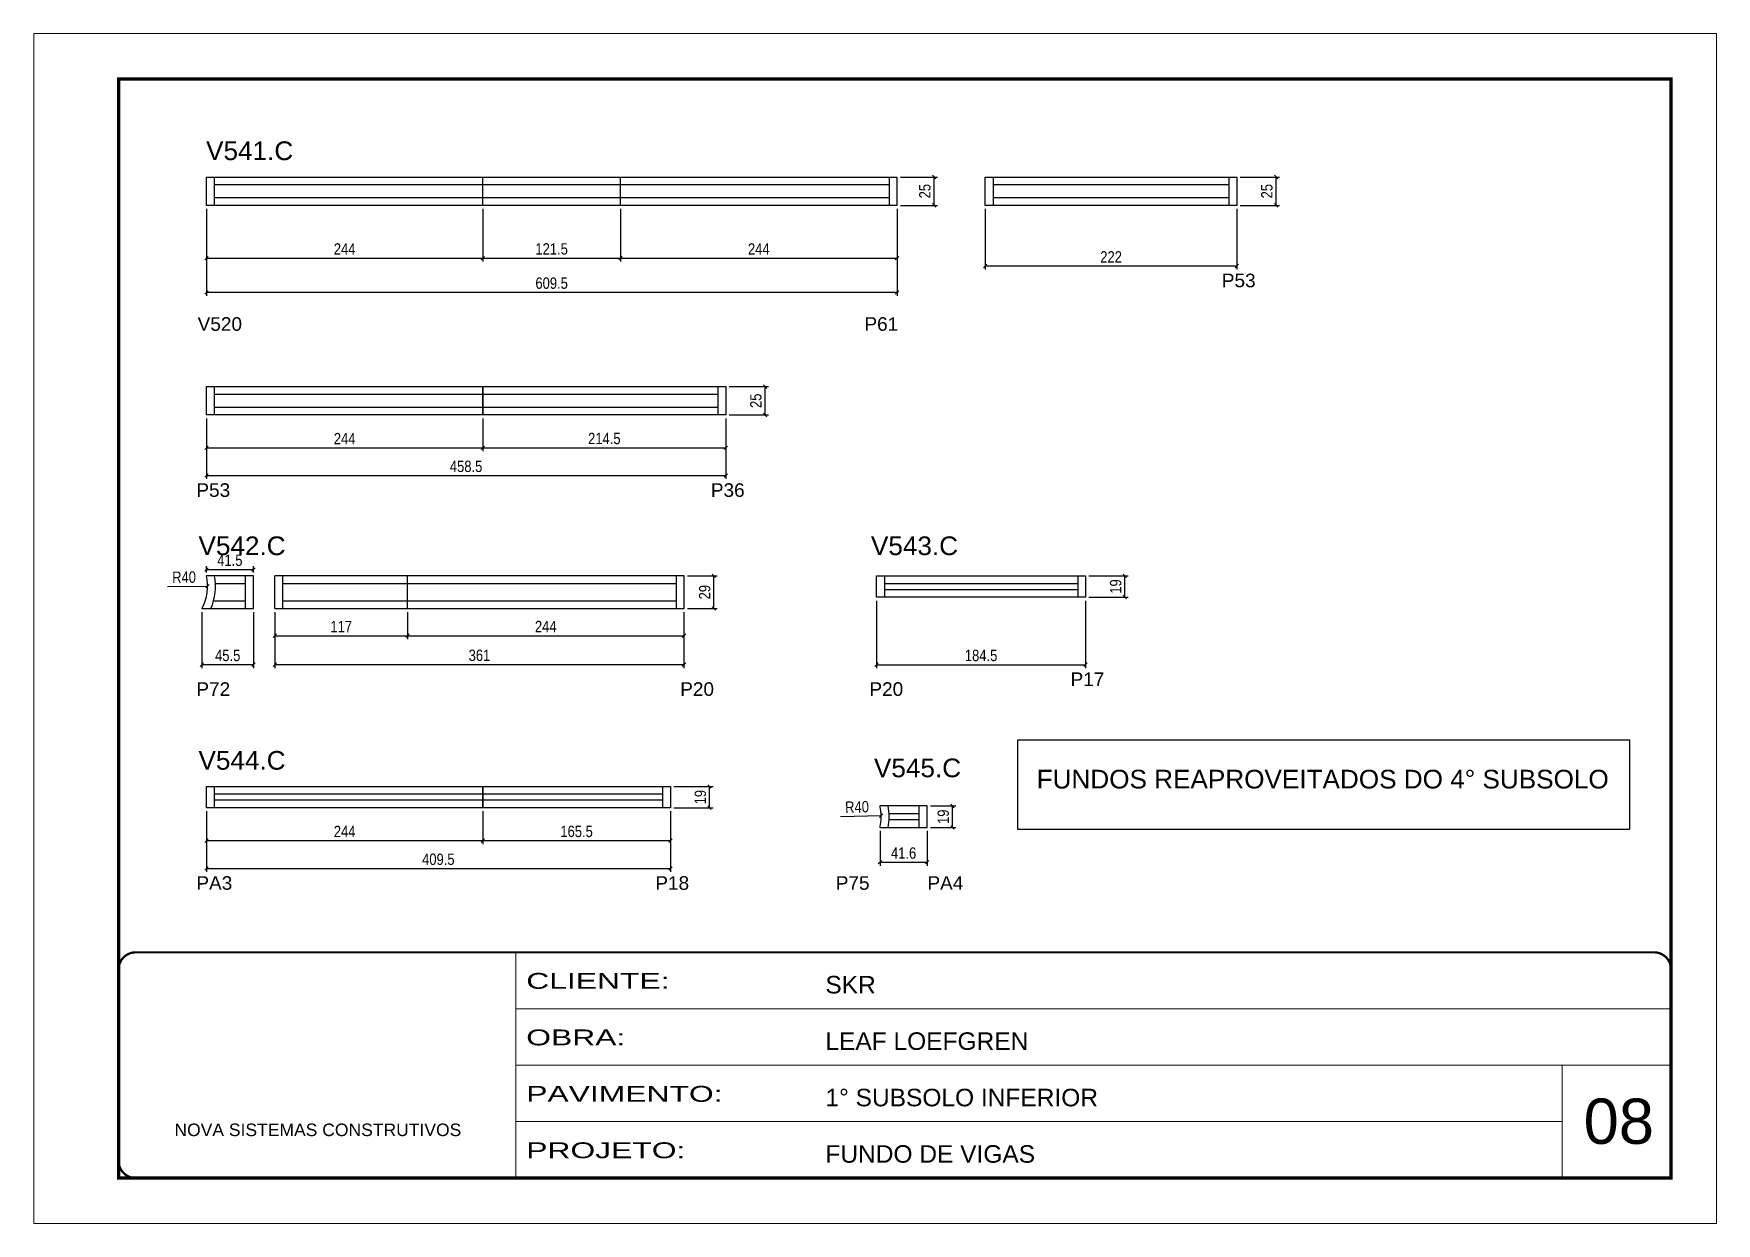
# Model space of a CAD drawing. Extents: x 1959 to 8212, y 2537 to 4735.
# Drawn here: x 6727 to 8212, y 2537 to 3587 of the extents above; entities that cross this region are included whole.
import ezdxf

# ---------------------------------------------------------------- set-up
doc = ezdxf.new("R2010")
doc.units = 0
doc.linetypes.add('CONTINUO', pattern=[0])
doc.linetypes.add('DASHED', pattern=[0.75, 0.5, -0.25])
for name, color, linetype in [('5', 5, 'Continuous'), ('COTA', 241, 'Continuous'), ('NOMENCLATURA', 7, 'Continuous'), ('Painéis', 200, 'Continuous'), ('SARR_2.2x7', 40, 'Continuous')]:
    doc.layers.add(name, color=color, linetype=linetype)
for name, color, linetype, lineweight in [('CARIMBO', 255, 'Continuous', 9), ('Folhas', 255, 'Continuous', 9), ('SARRAFO DE PRESSAO', 251, 'DASHED', 9)]:
    doc.layers.add(name, color=color, linetype=linetype, lineweight=lineweight)
doc.styles.add('ARIAL', font='arial.ttf')
doc.styles.add('COTA TECNICA', font='techl___.ttf', dxfattribs={"height": 10})
doc.styles.add('COTA TECNICA-50', font='techl___.ttf', dxfattribs={"height": 10})
doc.styles.get("Standard").update_dxf_attribs({"font": 'arial.ttf'})
doc.styles.add('Tecnologia', font='')
doc.styles.get('Tecnologia').set_extended_font_data('Forgotten Futurist')
doc.dimstyles.new('COTA PAINEL-50', dxfattribs={"dimtxt": 10, "dimasz": 3, "dimexe": 3, "dimexo": 3, "dimgap": 3, "dimtad": 1, "dimdec": 1, "dimzin": 12, "dimdsep": 46, "dimtxsty": 'COTA TECNICA-50', "dimblk1": 'OBLIQUE', "dimblk2": 'OBLIQUE', "dimsah": 1, "dimcen": 0.9, "dimclrd": 4, "dimclre": 4, "dimclrt": 240, "dimadec": 1, "dimazin": 3, "dimtfac": 1, "dimtdec": 1, "dimtmove": 0, "dimatfit": 3, "dimfxl": 1, "dimtolj": 1, "dimtzin": 12, "dimarcsym": 0})
doc.dimstyles.new('PAINEL', dxfattribs={"dimtxt": 10, "dimasz": 3, "dimexe": 3, "dimexo": 3, "dimgap": 3, "dimtad": 1, "dimdec": 1, "dimzin": 12, "dimdsep": 46, "dimtxsty": 'COTA TECNICA', "dimblk1": 'OBLIQUE', "dimblk2": 'OBLIQUE', "dimsah": 1, "dimcen": 0.9, "dimclrd": 4, "dimclre": 4, "dimclrt": 240, "dimadec": 1, "dimazin": 3, "dimtfac": 1, "dimtdec": 1, "dimtmove": 0, "dimatfit": 3, "dimfxl": 1, "dimtolj": 1, "dimtzin": 12, "dimarcsym": 0})

# ---------------------------------------------------------------- blocks, each defined once
blk = doc.blocks.new('9999999999')
at = {"color": 30, "linetype": 'CONTINUO'}
for p, q in [((98564.6, 34230.2), (98564.6, 34429.4)), ((98564.6, 34379.6), (99584, 34379.6)), ((98564.6, 34329.8), (99488, 34329.8)), ((99584, 34329.8), (99488, 34329.8)), ((99488, 34329.8), (99488, 34230.2)), ((98564.6, 34280), (99488, 34280))]:
    blk.add_line(p, q, dxfattribs=at)
at = {"color": 30, "linetype": 'CONTINUO', "const_width": 2}
blk.add_lwpolyline([(99584, 34230.2), (99584, 34414.4, 0.414214), (99569, 34429.4), (98229, 34429.4, 0.414214), (98214, 34414.4), (98214, 34245.2, 0.414214), (98229, 34230.2), (99584, 34230.2)], format="xyb", dxfattribs=at)
at = {"layer": 'Folhas'}
blk.add_lwpolyline([(98139, 34190.2), (99624, 34190.2), (99624, 35240.2), (98139, 35240.2)], close=True, dxfattribs=at)
at = {"layer": 'Folhas', "color": 30, "const_width": 3}
blk.add_lwpolyline([(98214, 34230.2), (99584, 34230.2), (99584, 35200.2), (98214, 35200.2)], close=True, dxfattribs=at)
at = {"color": 7, "linetype": 'Continuous', "ltscale": 5, "style": 'ARIAL'}
for s, height, p in [('SKR', 15.48, (98837.7, 34393.1)), ('LEAF LOEFGREN', 15.483, (98837.7, 34343.3)), ('1° SUBSOLO INFERIOR', 15.483, (98837.7, 34293.5)), ('NOVA SISTEMAS CONSTRUTIVOS', 11.059, (98263.2, 34267.2)), ('FUNDO DE VIGAS', 15.483, (98837.7, 34243.7))]:
    blk.add_text(s, height=height, dxfattribs=at).set_placement(p)
at = {"layer": 'Folhas', "color": 7, "style": 'Tecnologia', "width": 1.5}
for s, p in [('CLIENTE:', (98573.7, 34397.2)), ('OBRA:', (98573.7, 34347.3)), ('PAVIMENTO:', (98573.7, 34297.5)), ('PROJETO:', (98573.7, 34247.7))]:
    blk.add_text(s, height=14, dxfattribs=at).set_placement(p)
blk = doc.blocks.new('_Oblique')
at = {"color": 0, "linetype": 'ByBlock', "lineweight": -2}
blk.add_line((-0.5, -0.5), (0.5, 0.5), dxfattribs=at)
blk = doc.blocks.new('*D56')
at = {"layer": 'COTA', "color": 4, "linetype": 'ByBlock', "lineweight": -2, "transparency": 16777216}
for p, q in [((7245.2, 3432.1), (7245.2, 3385.5)), ((7489.2, 3432.1), (7489.2, 3385.5)), ((7245.2, 3388.5), (7489.2, 3388.5))]:
    blk.add_line(p, q, dxfattribs=at)
at = {"layer": 'Defpoints', "color": 0, "linetype": 'ByBlock', "transparency": 16777216}
for p in [(7245.2, 3435.1), (7489.2, 3435.1), (7489.2, 3388.5)]:
    blk.add_point(p, dxfattribs=at)
at = {"layer": 'COTA', "color": 4, "linetype": 'ByBlock', "lineweight": -2, "transparency": 16777216, "xscale": 3, "yscale": 3, "zscale": 3, "rotation": 180}
blk.add_blockref('_Oblique', (7245.2, 3388.5), dxfattribs=at)
at = {"layer": 'COTA', "color": 4, "linetype": 'ByBlock', "lineweight": -2, "transparency": 16777216, "xscale": 3, "yscale": 3, "zscale": 3}
blk.add_blockref('_Oblique', (7489.2, 3388.5), dxfattribs=at)
at = {"layer": 'COTA', "color": 240, "linetype": 'ByBlock', "transparency": 16777216, "insert": (7367.2, 3396.6), "char_height": 10, "attachment_point": 5, "style": 'COTA TECNICA-50'}
blk.add_mtext('\\A1;244', dxfattribs=at)
blk = doc.blocks.new('*D57')
at = {"layer": 'COTA', "color": 4, "lineweight": -2, "transparency": 16777216}
for p, q in [((7492.2, 3460.1), (7524.9, 3460.1)), ((7521.9, 3435.1), (7521.9, 3460.1)), ((7492.2, 3435.1), (7524.9, 3435.1))]:
    blk.add_line(p, q, dxfattribs=at)
at = {"layer": 'Defpoints', "color": 0, "transparency": 16777216}
for p in [(7489.2, 3460.1), (7521.9, 3460.1), (7489.2, 3435.1)]:
    blk.add_point(p, dxfattribs=at)
at = {"layer": 'COTA', "color": 4, "lineweight": -2, "transparency": 16777216, "xscale": 3, "yscale": 3, "zscale": 3}
for p, rotation in [((7521.9, 3460.1), 90), ((7521.9, 3435.1), 270)]:
    blk.add_blockref('_Oblique', p, dxfattribs=dict(at, rotation=rotation))
at = {"layer": 'COTA', "color": 240, "transparency": 16777216, "insert": (7513.8, 3447.6), "char_height": 10, "attachment_point": 5, "rotation": 90, "style": 'COTA TECNICA'}
blk.add_mtext('\\A1;25', dxfattribs=at)
blk = doc.blocks.new('*D58')
at = {"layer": 'COTA', "color": 4, "lineweight": -2, "transparency": 16777216}
for p, q in [((6879.7, 3432.1), (6879.7, 3385.5)), ((7123.7, 3432.1), (7123.7, 3385.5)), ((6879.7, 3388.5), (7123.7, 3388.5))]:
    blk.add_line(p, q, dxfattribs=at)
at = {"layer": 'Defpoints', "color": 0, "transparency": 16777216}
for p in [(6879.7, 3435.1), (7123.7, 3435.1), (7123.7, 3388.5)]:
    blk.add_point(p, dxfattribs=at)
at = {"layer": 'COTA', "color": 4, "lineweight": -2, "transparency": 16777216, "xscale": 3, "yscale": 3, "zscale": 3, "rotation": 180}
blk.add_blockref('_Oblique', (6879.7, 3388.5), dxfattribs=at)
at = {"layer": 'COTA', "color": 4, "lineweight": -2, "transparency": 16777216, "xscale": 3, "yscale": 3, "zscale": 3}
blk.add_blockref('_Oblique', (7123.7, 3388.5), dxfattribs=at)
at = {"layer": 'COTA', "color": 240, "transparency": 16777216, "insert": (7001.7, 3396.6), "char_height": 10, "attachment_point": 5, "style": 'COTA TECNICA'}
blk.add_mtext('\\A1;244', dxfattribs=at)
blk = doc.blocks.new('*D59')
at = {"layer": 'COTA', "color": 4, "lineweight": -2, "transparency": 16777216}
for p, q in [((7123.7, 3432.1), (7123.7, 3385.5)), ((7245.2, 3432.1), (7245.2, 3385.5)), ((7123.7, 3388.5), (7245.2, 3388.5))]:
    blk.add_line(p, q, dxfattribs=at)
at = {"layer": 'Defpoints', "color": 0, "transparency": 16777216}
for p in [(7123.7, 3435.1), (7245.2, 3435.1), (7245.2, 3388.5)]:
    blk.add_point(p, dxfattribs=at)
at = {"layer": 'COTA', "color": 4, "lineweight": -2, "transparency": 16777216, "xscale": 3, "yscale": 3, "zscale": 3, "rotation": 180}
blk.add_blockref('_Oblique', (7123.7, 3388.5), dxfattribs=at)
at = {"layer": 'COTA', "color": 4, "lineweight": -2, "transparency": 16777216, "xscale": 3, "yscale": 3, "zscale": 3}
blk.add_blockref('_Oblique', (7245.2, 3388.5), dxfattribs=at)
at = {"layer": 'COTA', "color": 240, "transparency": 16777216, "insert": (7184.4, 3396.6), "char_height": 10, "attachment_point": 5, "style": 'COTA TECNICA'}
blk.add_mtext('\\A1;121.5', dxfattribs=at)
blk = doc.blocks.new('*D60')
at = {"layer": 'COTA', "color": 4, "lineweight": -2, "transparency": 16777216}
for p, q in [((6879.7, 3432.1), (6879.7, 3355.3)), ((7489.2, 3432.1), (7489.2, 3355.3)), ((7489.2, 3358.3), (6879.7, 3358.3))]:
    blk.add_line(p, q, dxfattribs=at)
at = {"layer": 'Defpoints', "color": 0, "transparency": 16777216}
for p in [(6879.7, 3435.1), (7489.2, 3435.1), (6879.7, 3358.3)]:
    blk.add_point(p, dxfattribs=at)
at = {"layer": 'COTA', "color": 4, "lineweight": -2, "transparency": 16777216, "xscale": 3, "yscale": 3, "zscale": 3, "rotation": 180}
blk.add_blockref('_Oblique', (6879.7, 3358.3), dxfattribs=at)
at = {"layer": 'COTA', "color": 4, "lineweight": -2, "transparency": 16777216, "xscale": 3, "yscale": 3, "zscale": 3}
blk.add_blockref('_Oblique', (7489.2, 3358.3), dxfattribs=at)
at = {"layer": 'COTA', "color": 240, "transparency": 16777216, "insert": (7184.4, 3366.4), "char_height": 10, "attachment_point": 5, "style": 'COTA TECNICA'}
blk.add_mtext('\\A1;609.5', dxfattribs=at)
blk = doc.blocks.new('*D61')
at = {"layer": 'COTA', "color": 4, "lineweight": -2, "transparency": 16777216}
for p, q in [((7567.1, 3432.1), (7567.1, 3378.6)), ((7789.1, 3432.1), (7789.1, 3378.6)), ((7567.1, 3381.6), (7789.1, 3381.6))]:
    blk.add_line(p, q, dxfattribs=at)
at = {"layer": 'Defpoints', "color": 0, "transparency": 16777216}
for p in [(7567.1, 3435.1), (7789.1, 3435.1), (7789.1, 3381.6)]:
    blk.add_point(p, dxfattribs=at)
at = {"layer": 'COTA', "color": 4, "lineweight": -2, "transparency": 16777216, "xscale": 3, "yscale": 3, "zscale": 3, "rotation": 180}
blk.add_blockref('_Oblique', (7567.1, 3381.6), dxfattribs=at)
at = {"layer": 'COTA', "color": 4, "lineweight": -2, "transparency": 16777216, "xscale": 3, "yscale": 3, "zscale": 3}
blk.add_blockref('_Oblique', (7789.1, 3381.6), dxfattribs=at)
at = {"layer": 'COTA', "color": 240, "transparency": 16777216, "insert": (7678.1, 3389.6), "char_height": 10, "attachment_point": 5, "style": 'COTA TECNICA'}
blk.add_mtext('\\A1;222', dxfattribs=at)
blk = doc.blocks.new('*D62')
at = {"layer": 'COTA', "color": 4, "lineweight": -2, "transparency": 16777216}
for p, q in [((7792.1, 3460.1), (7826.7, 3460.1)), ((7823.7, 3435.1), (7823.7, 3460.1)), ((7792.1, 3435.1), (7826.7, 3435.1))]:
    blk.add_line(p, q, dxfattribs=at)
at = {"layer": 'Defpoints', "color": 0, "transparency": 16777216}
for p in [(7789.1, 3460.1), (7823.7, 3460.1), (7789.1, 3435.1)]:
    blk.add_point(p, dxfattribs=at)
at = {"layer": 'COTA', "color": 4, "lineweight": -2, "transparency": 16777216, "xscale": 3, "yscale": 3, "zscale": 3}
for p, rotation in [((7823.7, 3460.1), 90), ((7823.7, 3435.1), 270)]:
    blk.add_blockref('_Oblique', p, dxfattribs=dict(at, rotation=rotation))
at = {"layer": 'COTA', "color": 240, "transparency": 16777216, "insert": (7815.6, 3447.6), "char_height": 10, "attachment_point": 5, "rotation": 90, "style": 'COTA TECNICA'}
blk.add_mtext('\\A1;25', dxfattribs=at)
blk = doc.blocks.new('*D63')
at = {"layer": 'COTA', "color": 4, "linetype": 'ByBlock', "lineweight": -2, "transparency": 16777216}
for p, q in [((6879.7, 3247.1), (6879.7, 3218.2)), ((7123.7, 3247.1), (7123.7, 3218.2)), ((6879.7, 3221.2), (7123.7, 3221.2))]:
    blk.add_line(p, q, dxfattribs=at)
at = {"layer": 'Defpoints', "color": 0, "linetype": 'ByBlock', "transparency": 16777216}
for p in [(6879.7, 3250.1), (7123.7, 3250.1), (7123.7, 3221.2)]:
    blk.add_point(p, dxfattribs=at)
at = {"layer": 'COTA', "color": 4, "linetype": 'ByBlock', "lineweight": -2, "transparency": 16777216, "xscale": 3, "yscale": 3, "zscale": 3, "rotation": 180}
blk.add_blockref('_Oblique', (6879.7, 3221.2), dxfattribs=at)
at = {"layer": 'COTA', "color": 4, "linetype": 'ByBlock', "lineweight": -2, "transparency": 16777216, "xscale": 3, "yscale": 3, "zscale": 3}
blk.add_blockref('_Oblique', (7123.7, 3221.2), dxfattribs=at)
at = {"layer": 'COTA', "color": 240, "linetype": 'ByBlock', "transparency": 16777216, "insert": (7001.7, 3229.2), "char_height": 10, "attachment_point": 5, "style": 'COTA TECNICA-50'}
blk.add_mtext('\\A1;244', dxfattribs=at)
blk = doc.blocks.new('*D64')
at = {"layer": 'COTA', "color": 4, "linetype": 'ByBlock', "lineweight": -2, "transparency": 16777216}
for p, q in [((7123.7, 3247.1), (7123.7, 3218.2)), ((7338.2, 3247.1), (7338.2, 3218.2)), ((7123.7, 3221.2), (7338.2, 3221.2))]:
    blk.add_line(p, q, dxfattribs=at)
at = {"layer": 'Defpoints', "color": 0, "linetype": 'ByBlock', "transparency": 16777216}
for p in [(7123.7, 3250.1), (7338.2, 3250.1), (7338.2, 3221.2)]:
    blk.add_point(p, dxfattribs=at)
at = {"layer": 'COTA', "color": 4, "linetype": 'ByBlock', "lineweight": -2, "transparency": 16777216, "xscale": 3, "yscale": 3, "zscale": 3, "rotation": 180}
blk.add_blockref('_Oblique', (7123.7, 3221.2), dxfattribs=at)
at = {"layer": 'COTA', "color": 4, "linetype": 'ByBlock', "lineweight": -2, "transparency": 16777216, "xscale": 3, "yscale": 3, "zscale": 3}
blk.add_blockref('_Oblique', (7338.2, 3221.2), dxfattribs=at)
at = {"layer": 'COTA', "color": 240, "linetype": 'ByBlock', "transparency": 16777216, "insert": (7230.9, 3229.3), "char_height": 10, "attachment_point": 5, "style": 'COTA TECNICA-50'}
blk.add_mtext('\\A1;214.5', dxfattribs=at)
blk = doc.blocks.new('*D65')
at = {"layer": 'COTA', "color": 4, "lineweight": -2, "transparency": 16777216}
for p, q in [((6879.7, 3247.1), (6879.7, 3193.6)), ((7338.2, 3247.1), (7338.2, 3193.6)), ((6879.7, 3196.6), (7338.2, 3196.6))]:
    blk.add_line(p, q, dxfattribs=at)
at = {"layer": 'Defpoints', "color": 0, "transparency": 16777216}
for p in [(6879.7, 3250.1), (7338.2, 3250.1), (7338.2, 3196.6)]:
    blk.add_point(p, dxfattribs=at)
at = {"layer": 'COTA', "color": 4, "lineweight": -2, "transparency": 16777216, "xscale": 3, "yscale": 3, "zscale": 3, "rotation": 180}
blk.add_blockref('_Oblique', (6879.7, 3196.6), dxfattribs=at)
at = {"layer": 'COTA', "color": 4, "lineweight": -2, "transparency": 16777216, "xscale": 3, "yscale": 3, "zscale": 3}
blk.add_blockref('_Oblique', (7338.2, 3196.6), dxfattribs=at)
at = {"layer": 'COTA', "color": 240, "transparency": 16777216, "insert": (7108.9, 3204.7), "char_height": 10, "attachment_point": 5, "style": 'COTA TECNICA'}
blk.add_mtext('\\A1;458.5', dxfattribs=at)
blk = doc.blocks.new('*D66')
at = {"layer": 'COTA', "color": 4, "lineweight": -2, "transparency": 16777216}
for p, q in [((7341.2, 3275.1), (7375.8, 3275.1)), ((7372.8, 3250.1), (7372.8, 3275.1)), ((7341.2, 3250.1), (7375.8, 3250.1))]:
    blk.add_line(p, q, dxfattribs=at)
at = {"layer": 'Defpoints', "color": 0, "transparency": 16777216}
for p in [(7338.2, 3275.1), (7372.8, 3275.1), (7338.2, 3250.1)]:
    blk.add_point(p, dxfattribs=at)
at = {"layer": 'COTA', "color": 4, "lineweight": -2, "transparency": 16777216, "xscale": 3, "yscale": 3, "zscale": 3}
for p, rotation in [((7372.8, 3275.1), 90), ((7372.8, 3250.1), 270)]:
    blk.add_blockref('_Oblique', p, dxfattribs=dict(at, rotation=rotation))
at = {"layer": 'COTA', "color": 240, "transparency": 16777216, "insert": (7364.7, 3262.6), "char_height": 10, "attachment_point": 5, "rotation": 90, "style": 'COTA TECNICA'}
blk.add_mtext('\\A1;25', dxfattribs=at)
blk = doc.blocks.new('*D67')
at = {"layer": 'COTA', "color": 4, "lineweight": -2, "transparency": 16777216}
blk.add_line((6845.3, 3098.7), (6880.8, 3099), dxfattribs=at)
at = {"layer": 'Defpoints', "color": 0, "transparency": 16777216}
for p in [(6840.8, 3098.7), (6880.8, 3099)]:
    blk.add_point(p, dxfattribs=at)
at = {"layer": 'COTA', "color": 4, "lineweight": -2, "transparency": 16777216, "xscale": 3, "yscale": 3, "zscale": 3, "rotation": 0.4955947889415783}
blk.add_blockref('_Oblique', (6880.8, 3099), dxfattribs=at)
at = {"layer": 'COTA', "color": 240, "transparency": 16777216, "insert": (6860, 3106.9), "char_height": 10, "attachment_point": 5, "rotation": 0.4956, "style": 'COTA TECNICA'}
blk.add_mtext('\\A1;R40', dxfattribs=at)
blk = doc.blocks.new('*D69')
at = {"layer": 'COTA', "color": 4, "lineweight": -2, "transparency": 16777216}
for p, q in [((7471.1, 3086.2), (7471.1, 3026.7)), ((7655.6, 3086.2), (7655.6, 3026.7)), ((7471.1, 3029.7), (7655.6, 3029.7))]:
    blk.add_line(p, q, dxfattribs=at)
at = {"layer": 'Defpoints', "color": 0, "transparency": 16777216}
for p in [(7471.1, 3089.2), (7655.6, 3089.2), (7655.6, 3029.7)]:
    blk.add_point(p, dxfattribs=at)
at = {"layer": 'COTA', "color": 4, "lineweight": -2, "transparency": 16777216, "xscale": 3, "yscale": 3, "zscale": 3, "rotation": 180}
blk.add_blockref('_Oblique', (7471.1, 3029.7), dxfattribs=at)
at = {"layer": 'COTA', "color": 4, "lineweight": -2, "transparency": 16777216, "xscale": 3, "yscale": 3, "zscale": 3}
blk.add_blockref('_Oblique', (7655.6, 3029.7), dxfattribs=at)
at = {"layer": 'COTA', "color": 240, "transparency": 16777216, "insert": (7563.4, 3037.8), "char_height": 10, "attachment_point": 5, "style": 'COTA TECNICA'}
blk.add_mtext('\\A1;184.5', dxfattribs=at)
blk = doc.blocks.new('*D70')
at = {"layer": 'COTA', "color": 4, "lineweight": -2, "transparency": 16777216}
for p, q in [((7658.6, 3108.2), (7693.3, 3108.2)), ((7690.3, 3089.2), (7690.3, 3108.2)), ((7658.6, 3089.2), (7693.3, 3089.2))]:
    blk.add_line(p, q, dxfattribs=at)
at = {"layer": 'Defpoints', "color": 0, "transparency": 16777216}
for p in [(7655.6, 3108.2), (7690.3, 3108.2), (7655.6, 3089.2)]:
    blk.add_point(p, dxfattribs=at)
at = {"layer": 'COTA', "color": 4, "lineweight": -2, "transparency": 16777216, "xscale": 3, "yscale": 3, "zscale": 3}
for p, rotation in [((7690.3, 3108.2), 90), ((7690.3, 3089.2), 270)]:
    blk.add_blockref('_Oblique', p, dxfattribs=dict(at, rotation=rotation))
at = {"layer": 'COTA', "color": 240, "transparency": 16777216, "insert": (7682.2, 3098.7), "char_height": 10, "attachment_point": 5, "rotation": 90, "style": 'COTA TECNICA'}
blk.add_mtext('\\A1;19', dxfattribs=at)
blk = doc.blocks.new('*D71')
at = {"layer": 'COTA', "color": 4, "linetype": 'ByBlock', "lineweight": -2, "transparency": 16777216}
for p, q in [((6879.7, 2900.3), (6879.7, 2871.4)), ((7123.7, 2900.3), (7123.7, 2871.4)), ((6879.7, 2874.4), (7123.7, 2874.4))]:
    blk.add_line(p, q, dxfattribs=at)
at = {"layer": 'Defpoints', "color": 0, "linetype": 'ByBlock', "transparency": 16777216}
for p in [(6879.7, 2903.3), (7123.7, 2903.3), (7123.7, 2874.4)]:
    blk.add_point(p, dxfattribs=at)
at = {"layer": 'COTA', "color": 4, "linetype": 'ByBlock', "lineweight": -2, "transparency": 16777216, "xscale": 3, "yscale": 3, "zscale": 3, "rotation": 180}
blk.add_blockref('_Oblique', (6879.7, 2874.4), dxfattribs=at)
at = {"layer": 'COTA', "color": 4, "linetype": 'ByBlock', "lineweight": -2, "transparency": 16777216, "xscale": 3, "yscale": 3, "zscale": 3}
blk.add_blockref('_Oblique', (7123.7, 2874.4), dxfattribs=at)
at = {"layer": 'COTA', "color": 240, "linetype": 'ByBlock', "transparency": 16777216, "insert": (7001.7, 2882.5), "char_height": 10, "attachment_point": 5, "style": 'COTA TECNICA-50'}
blk.add_mtext('\\A1;244', dxfattribs=at)
blk = doc.blocks.new('*D72')
at = {"layer": 'COTA', "color": 4, "linetype": 'ByBlock', "lineweight": -2, "transparency": 16777216}
for p, q in [((7123.7, 2900.3), (7123.7, 2871.4)), ((7289.2, 2900.3), (7289.2, 2871.4)), ((7123.7, 2874.4), (7289.2, 2874.4))]:
    blk.add_line(p, q, dxfattribs=at)
at = {"layer": 'Defpoints', "color": 0, "linetype": 'ByBlock', "transparency": 16777216}
for p in [(7123.7, 2903.3), (7289.2, 2903.3), (7289.2, 2874.4)]:
    blk.add_point(p, dxfattribs=at)
at = {"layer": 'COTA', "color": 4, "linetype": 'ByBlock', "lineweight": -2, "transparency": 16777216, "xscale": 3, "yscale": 3, "zscale": 3, "rotation": 180}
blk.add_blockref('_Oblique', (7123.7, 2874.4), dxfattribs=at)
at = {"layer": 'COTA', "color": 4, "linetype": 'ByBlock', "lineweight": -2, "transparency": 16777216, "xscale": 3, "yscale": 3, "zscale": 3}
blk.add_blockref('_Oblique', (7289.2, 2874.4), dxfattribs=at)
at = {"layer": 'COTA', "color": 240, "linetype": 'ByBlock', "transparency": 16777216, "insert": (7206.4, 2882.5), "char_height": 10, "attachment_point": 5, "style": 'COTA TECNICA-50'}
blk.add_mtext('\\A1;165.5', dxfattribs=at)
blk = doc.blocks.new('*D73')
at = {"layer": 'COTA', "color": 4, "lineweight": -2, "transparency": 16777216}
for p, q in [((6879.7, 2900.3), (6879.7, 2846.8)), ((7289.2, 2900.3), (7289.2, 2846.8)), ((6879.7, 2849.8), (7289.2, 2849.8))]:
    blk.add_line(p, q, dxfattribs=at)
at = {"layer": 'Defpoints', "color": 0, "transparency": 16777216}
for p in [(6879.7, 2903.3), (7289.2, 2903.3), (7289.2, 2849.8)]:
    blk.add_point(p, dxfattribs=at)
at = {"layer": 'COTA', "color": 4, "lineweight": -2, "transparency": 16777216, "xscale": 3, "yscale": 3, "zscale": 3, "rotation": 180}
blk.add_blockref('_Oblique', (6879.7, 2849.8), dxfattribs=at)
at = {"layer": 'COTA', "color": 4, "lineweight": -2, "transparency": 16777216, "xscale": 3, "yscale": 3, "zscale": 3}
blk.add_blockref('_Oblique', (7289.2, 2849.8), dxfattribs=at)
at = {"layer": 'COTA', "color": 240, "transparency": 16777216, "insert": (7084.4, 2857.9), "char_height": 10, "attachment_point": 5, "style": 'COTA TECNICA'}
blk.add_mtext('\\A1;409.5', dxfattribs=at)
blk = doc.blocks.new('*D74')
at = {"layer": 'COTA', "color": 4, "lineweight": -2, "transparency": 16777216}
for p, q in [((7292.2, 2922.3), (7326.8, 2922.3)), ((7323.8, 2903.3), (7323.8, 2922.3)), ((7292.2, 2903.3), (7326.8, 2903.3))]:
    blk.add_line(p, q, dxfattribs=at)
at = {"layer": 'Defpoints', "color": 0, "transparency": 16777216}
for p in [(7289.2, 2922.3), (7323.8, 2922.3), (7289.2, 2903.3)]:
    blk.add_point(p, dxfattribs=at)
at = {"layer": 'COTA', "color": 4, "lineweight": -2, "transparency": 16777216, "xscale": 3, "yscale": 3, "zscale": 3}
for p, rotation in [((7323.8, 2922.3), 90), ((7323.8, 2903.3), 270)]:
    blk.add_blockref('_Oblique', p, dxfattribs=dict(at, rotation=rotation))
at = {"layer": 'COTA', "color": 240, "transparency": 16777216, "insert": (7315.7, 2912.8), "char_height": 10, "attachment_point": 5, "rotation": 90, "style": 'COTA TECNICA'}
blk.add_mtext('\\A1;19', dxfattribs=at)
blk = doc.blocks.new('*D75')
at = {"layer": 'COTA', "color": 4, "lineweight": -2, "transparency": 16777216}
for p, q in [((7474.2, 2883), (7474.2, 2852.3)), ((7515.8, 2883), (7515.8, 2852.3)), ((7474.2, 2855.3), (7515.8, 2855.3))]:
    blk.add_line(p, q, dxfattribs=at)
at = {"layer": 'Defpoints', "color": 0, "transparency": 16777216}
for p in [(7474.2, 2886), (7515.8, 2886), (7515.8, 2855.3)]:
    blk.add_point(p, dxfattribs=at)
at = {"layer": 'COTA', "color": 4, "lineweight": -2, "transparency": 16777216, "xscale": 3, "yscale": 3, "zscale": 3, "rotation": 180}
blk.add_blockref('_Oblique', (7474.2, 2855.3), dxfattribs=at)
at = {"layer": 'COTA', "color": 4, "lineweight": -2, "transparency": 16777216, "xscale": 3, "yscale": 3, "zscale": 3}
blk.add_blockref('_Oblique', (7515.8, 2855.3), dxfattribs=at)
at = {"layer": 'COTA', "color": 240, "transparency": 16777216, "insert": (7495, 2863.4), "char_height": 10, "attachment_point": 5, "style": 'COTA TECNICA'}
blk.add_mtext('\\A1;41.6', dxfattribs=at)
blk = doc.blocks.new('*D76')
at = {"layer": 'COTA', "color": 4, "lineweight": -2, "transparency": 16777216}
for p, q in [((7518.8, 2905), (7541.1, 2905)), ((7538.1, 2886), (7538.1, 2905)), ((7518.8, 2886), (7541.1, 2886))]:
    blk.add_line(p, q, dxfattribs=at)
at = {"layer": 'Defpoints', "color": 0, "transparency": 16777216}
for p in [(7515.8, 2905), (7538.1, 2905), (7515.8, 2886)]:
    blk.add_point(p, dxfattribs=at)
at = {"layer": 'COTA', "color": 4, "lineweight": -2, "transparency": 16777216, "xscale": 3, "yscale": 3, "zscale": 3}
for p, rotation in [((7538.1, 2905), 90), ((7538.1, 2886), 270)]:
    blk.add_blockref('_Oblique', p, dxfattribs=dict(at, rotation=rotation))
at = {"layer": 'COTA', "color": 240, "transparency": 16777216, "insert": (7530, 2895.5), "char_height": 10, "attachment_point": 5, "rotation": 90, "style": 'COTA TECNICA'}
blk.add_mtext('\\A1;19', dxfattribs=at)
blk = doc.blocks.new('*D77')
at = {"layer": 'COTA', "color": 4, "lineweight": -2, "transparency": 16777216}
blk.add_line((7439.4, 2895.6), (7475.3, 2896.5), dxfattribs=at)
blk.add_arc((7435.3, 2895.5), 40, 4.2972, 5.7637, dxfattribs=at)
at = {"layer": 'Defpoints', "color": 0, "transparency": 16777216}
for p in [(7475.3, 2896.5), (7435.3, 2895.5)]:
    blk.add_point(p, dxfattribs=at)
at = {"layer": 'COTA', "color": 4, "lineweight": -2, "transparency": 16777216, "xscale": 3, "yscale": 3, "zscale": 3, "rotation": 1.466564714288372}
blk.add_blockref('_Oblique', (7475.3, 2896.5), dxfattribs=at)
at = {"layer": 'COTA', "color": 240, "transparency": 16777216, "insert": (7453.9, 2904.1), "char_height": 10, "attachment_point": 5, "rotation": 1.4666, "style": 'COTA TECNICA'}
blk.add_mtext('\\A1;R40', dxfattribs=at)
blk = doc.blocks.new('*D83')
at = {"layer": 'COTA', "color": 4, "lineweight": -2, "transparency": 16777216}
for p, q in [((6940.2, 3076.2), (6940.2, 3026.7)), ((7301.2, 3076.2), (7301.2, 3026.7)), ((7301.2, 3029.7), (6940.2, 3029.7))]:
    blk.add_line(p, q, dxfattribs=at)
at = {"layer": 'Defpoints', "color": 0, "transparency": 16777216}
for p in [(6940.2, 3079.2), (7301.2, 3079.2), (6940.2, 3029.7)]:
    blk.add_point(p, dxfattribs=at)
at = {"layer": 'COTA', "color": 4, "lineweight": -2, "transparency": 16777216, "xscale": 3, "yscale": 3, "zscale": 3, "rotation": 180}
blk.add_blockref('_Oblique', (6940.2, 3029.7), dxfattribs=at)
at = {"layer": 'COTA', "color": 4, "lineweight": -2, "transparency": 16777216, "xscale": 3, "yscale": 3, "zscale": 3}
blk.add_blockref('_Oblique', (7301.2, 3029.7), dxfattribs=at)
at = {"layer": 'COTA', "color": 240, "transparency": 16777216, "insert": (7120.7, 3037.9), "char_height": 10, "attachment_point": 5, "style": 'COTA TECNICA'}
blk.add_mtext('\\A1;361', dxfattribs=at)
blk = doc.blocks.new('*D84')
at = {"layer": 'COTA', "color": 4, "lineweight": -2, "transparency": 16777216}
for p, q in [((6875.7, 3076.2), (6875.7, 3026.7)), ((6921.2, 3076.2), (6921.2, 3026.7)), ((6921.2, 3029.7), (6875.7, 3029.7))]:
    blk.add_line(p, q, dxfattribs=at)
at = {"layer": 'Defpoints', "color": 0, "transparency": 16777216}
for p in [(6875.7, 3079.2), (6921.2, 3079.2), (6875.7, 3029.7)]:
    blk.add_point(p, dxfattribs=at)
at = {"layer": 'COTA', "color": 4, "lineweight": -2, "transparency": 16777216, "xscale": 3, "yscale": 3, "zscale": 3, "rotation": 180}
blk.add_blockref('_Oblique', (6875.7, 3029.7), dxfattribs=at)
at = {"layer": 'COTA', "color": 4, "lineweight": -2, "transparency": 16777216, "xscale": 3, "yscale": 3, "zscale": 3}
blk.add_blockref('_Oblique', (6921.2, 3029.7), dxfattribs=at)
at = {"layer": 'COTA', "color": 240, "transparency": 16777216, "insert": (6898.5, 3037.8), "char_height": 10, "attachment_point": 5, "style": 'COTA TECNICA'}
blk.add_mtext('\\A1;45.5', dxfattribs=at)
blk = doc.blocks.new('*D85')
at = {"layer": 'COTA', "color": 4, "lineweight": -2, "transparency": 16777216}
for p, q in [((6879.7, 3111.2), (6879.7, 3116.7)), ((6879.7, 3113.7), (6921.2, 3113.7)), ((6921.2, 3111.2), (6921.2, 3116.7))]:
    blk.add_line(p, q, dxfattribs=at)
at = {"layer": 'Defpoints', "color": 0, "transparency": 16777216}
for p in [(6879.7, 3108.2), (6921.2, 3113.7), (6921.2, 3108.2)]:
    blk.add_point(p, dxfattribs=at)
at = {"layer": 'COTA', "color": 4, "lineweight": -2, "transparency": 16777216, "xscale": 3, "yscale": 3, "zscale": 3, "rotation": 180}
blk.add_blockref('_Oblique', (6879.7, 3113.7), dxfattribs=at)
at = {"layer": 'COTA', "color": 4, "lineweight": -2, "transparency": 16777216, "xscale": 3, "yscale": 3, "zscale": 3}
blk.add_blockref('_Oblique', (6921.2, 3113.7), dxfattribs=at)
at = {"layer": 'COTA', "color": 240, "transparency": 16777216, "insert": (6900.4, 3121.8), "char_height": 10, "attachment_point": 5, "style": 'COTA TECNICA'}
blk.add_mtext('\\A1;41.5', dxfattribs=at)
blk = doc.blocks.new('*D86')
at = {"layer": 'COTA', "color": 4, "lineweight": -2, "transparency": 16777216}
for p, q in [((7304.2, 3108.2), (7330.6, 3108.2)), ((7327.6, 3079.2), (7327.6, 3108.2)), ((7304.2, 3079.2), (7330.6, 3079.2))]:
    blk.add_line(p, q, dxfattribs=at)
at = {"layer": 'Defpoints', "color": 0, "transparency": 16777216}
for p in [(7301.2, 3108.2), (7327.6, 3108.2), (7301.2, 3079.2)]:
    blk.add_point(p, dxfattribs=at)
at = {"layer": 'COTA', "color": 4, "lineweight": -2, "transparency": 16777216, "xscale": 3, "yscale": 3, "zscale": 3}
for p, rotation in [((7327.6, 3108.2), 90), ((7327.6, 3079.2), 270)]:
    blk.add_blockref('_Oblique', p, dxfattribs=dict(at, rotation=rotation))
at = {"layer": 'COTA', "color": 240, "transparency": 16777216, "insert": (7319.5, 3093.7), "char_height": 10, "attachment_point": 5, "rotation": 90, "style": 'COTA TECNICA'}
blk.add_mtext('\\A1;29', dxfattribs=at)
blk = doc.blocks.new('*D87')
at = {"layer": 'COTA', "color": 4, "lineweight": -2, "transparency": 16777216}
for p, q in [((7057.2, 3076.2), (7057.2, 3052.3)), ((7301.2, 3076.2), (7301.2, 3052.3)), ((7057.2, 3055.3), (7301.2, 3055.3))]:
    blk.add_line(p, q, dxfattribs=at)
at = {"layer": 'Defpoints', "color": 0, "transparency": 16777216}
for p in [(7057.2, 3079.2), (7301.2, 3079.2), (7301.2, 3055.3)]:
    blk.add_point(p, dxfattribs=at)
at = {"layer": 'COTA', "color": 4, "lineweight": -2, "transparency": 16777216, "xscale": 3, "yscale": 3, "zscale": 3, "rotation": 180}
blk.add_blockref('_Oblique', (7057.2, 3055.3), dxfattribs=at)
at = {"layer": 'COTA', "color": 4, "lineweight": -2, "transparency": 16777216, "xscale": 3, "yscale": 3, "zscale": 3}
blk.add_blockref('_Oblique', (7301.2, 3055.3), dxfattribs=at)
at = {"layer": 'COTA', "color": 240, "transparency": 16777216, "insert": (7179.2, 3063.4), "char_height": 10, "attachment_point": 5, "style": 'COTA TECNICA'}
blk.add_mtext('\\A1;244', dxfattribs=at)
blk = doc.blocks.new('*D88')
at = {"layer": 'COTA', "color": 4, "lineweight": -2, "transparency": 16777216}
for p, q in [((6940.2, 3076.2), (6940.2, 3052.3)), ((7057.2, 3076.2), (7057.2, 3052.3)), ((6940.2, 3055.3), (7057.2, 3055.3))]:
    blk.add_line(p, q, dxfattribs=at)
at = {"layer": 'Defpoints', "color": 0, "transparency": 16777216}
for p in [(6940.2, 3079.2), (7057.2, 3079.2), (7057.2, 3055.3)]:
    blk.add_point(p, dxfattribs=at)
at = {"layer": 'COTA', "color": 4, "lineweight": -2, "transparency": 16777216, "xscale": 3, "yscale": 3, "zscale": 3, "rotation": 180}
blk.add_blockref('_Oblique', (6940.2, 3055.3), dxfattribs=at)
at = {"layer": 'COTA', "color": 4, "lineweight": -2, "transparency": 16777216, "xscale": 3, "yscale": 3, "zscale": 3}
blk.add_blockref('_Oblique', (7057.2, 3055.3), dxfattribs=at)
at = {"layer": 'COTA', "color": 240, "transparency": 16777216, "insert": (6998.7, 3063.4), "char_height": 10, "attachment_point": 5, "style": 'COTA TECNICA'}
blk.add_mtext('\\A1;117', dxfattribs=at)

msp = doc.modelspace()

# ---------------------------------------------------------------- linework, layer by layer
at = {"layer": 'NOMENCLATURA', "linetype": 'Continuous'}
msp.add_lwpolyline([(7595.71, 2963.52), (8135.64, 2963.52), (8135.64, 2884.36), (7595.71, 2884.36)], close=True, dxfattribs=at)
at = {"layer": 'Painéis', "linetype": 'ByBlock'}
for p, q in [((7123.67, 3435.1), (7123.67, 3460.1)), ((7245.17, 3435.1), (7245.17, 3460.1))]:
    msp.add_line(p, q, dxfattribs=at)
at = {"layer": 'Painéis'}
for p, q in [((7567.11, 3435.1), (7567.11, 3460.1)), ((7567.11, 3460.1), (7789.11, 3460.1)), ((7789.11, 3460.1), (7789.11, 3435.1)), ((7611.11, 3435.1), (7567.11, 3435.1)), ((7789.11, 3435.1), (7611.11, 3435.1)), ((6921.21, 3108.16), (6879.67, 3108.16)), ((6921.21, 3079.16), (6921.21, 3108.16)), ((7301.21, 3108.16), (6940.21, 3108.16)), ((6940.21, 3079.16), (6940.21, 3108.16)), ((7057.21, 3079.16), (7057.21, 3108.16)), ((7301.21, 3079.16), (7301.21, 3108.16)), ((7471.14, 3089.16), (7471.14, 3108.16)), ((7471.14, 3108.16), (7655.64, 3108.16)), ((7655.64, 3108.16), (7655.64, 3089.16)), ((7515.14, 3089.16), (7471.14, 3089.16)), ((7655.64, 3089.16), (7515.14, 3089.16)), ((6875.74, 3079.16), (6921.21, 3079.16)), ((6940.21, 3079.16), (7301.21, 3079.16)), ((7515.82, 2904.99), (7474.18, 2904.99)), ((7515.82, 2885.99), (7515.82, 2904.99)), ((7474.18, 2885.99), (7515.82, 2885.99))]:
    msp.add_line(p, q, dxfattribs=at)
at = {"layer": 'Painéis', "linetype": 'ByBlock'}
msp.add_lwpolyline([(6879.67, 3460.1), (7489.17, 3460.1), (7489.17, 3435.1), (6879.67, 3435.1)], close=True, dxfattribs=at)
at = {"layer": 'Painéis'}
for points in [[(7123.67, 3250.1), (6879.67, 3250.1), (6879.67, 3275.1), (7123.67, 3275.1)], [(7123.67, 3275.1), (7338.17, 3275.1), (7338.17, 3250.1), (7123.67, 3250.1)], [(7123.67, 2903.31), (6879.67, 2903.31), (6879.67, 2922.31), (7123.67, 2922.31)], [(7123.67, 2922.31), (7289.17, 2922.31), (7289.17, 2903.31), (7123.67, 2903.31)]]:
    msp.add_lwpolyline(points, close=True, dxfattribs=at)
for centre, start, end in [((6840.81, 3098.66), 330.8236, 13.73904), ((7435.32, 2895.49), 0, 13.73904), ((7435.32, 2895.49), 346.26096, 360)]:
    msp.add_arc(centre, 40, start, end, dxfattribs=at)
at = {"layer": 'SARR_2.2x7', "linetype": 'Continuous'}
for p, q in [((6886.67, 3460.1), (6886.67, 3435.1)), ((7482.17, 3460.1), (7482.17, 3435.1)), ((7574.11, 3460.1), (7574.11, 3435.1)), ((7782.11, 3460.1), (7782.11, 3435.1)), ((7123.67, 3453.1), (6886.67, 3453.1)), ((7245.17, 3453.1), (7123.67, 3453.1)), ((7482.17, 3453.1), (7245.17, 3453.1)), ((7782.11, 3453.1), (7574.11, 3453.1)), ((6886.67, 3442.1), (7123.67, 3442.1)), ((7123.67, 3442.1), (7245.17, 3442.1)), ((7245.17, 3442.1), (7482.17, 3442.1)), ((7574.11, 3442.1), (7782.11, 3442.1)), ((6886.67, 3275.1), (6886.67, 3250.1)), ((7123.67, 3268.1), (6886.67, 3268.1)), ((7331.17, 3268.1), (7123.67, 3268.1)), ((7331.17, 3275.1), (7331.17, 3250.1)), ((6886.67, 3257.1), (7123.67, 3257.1)), ((7123.67, 3257.1), (7331.17, 3257.1)), ((6914.21, 3079.16), (6914.21, 3108.16)), ((6947.21, 3079.16), (6947.21, 3108.16)), ((7294.21, 3108.16), (7294.21, 3079.16)), ((7478.14, 3108.16), (7478.14, 3089.16)), ((7648.64, 3108.16), (7648.64, 3089.16)), ((6914.21, 3101.16), (6887.75, 3101.16)), ((7294.21, 3101.16), (6947.21, 3101.16)), ((7648.64, 3101.16), (7478.14, 3101.16)), ((7478.14, 3096.16), (7648.64, 3096.16)), ((6886.12, 3086.16), (6914.21, 3086.16)), ((6947.21, 3086.16), (7294.21, 3086.16)), ((6886.67, 2922.31), (6886.67, 2903.31)), ((7123.67, 2915.31), (6886.67, 2915.31)), ((7282.17, 2915.31), (7123.67, 2915.31)), ((7282.17, 2922.31), (7282.17, 2903.31)), ((6886.67, 2910.31), (7123.67, 2910.31)), ((7123.67, 2910.31), (7282.17, 2910.31)), ((7508.82, 2897.99), (7482.26, 2897.99)), ((7508.82, 2885.99), (7508.82, 2904.99)), ((7482.26, 2892.99), (7508.82, 2892.99))]:
    msp.add_line(p, q, dxfattribs=at)
for centre, start in [((6840.81, 3098.66), 335.48738), ((7435.32, 2895.49), 348.33859)]:
    msp.add_arc(centre, 47, start, 11.66141, dxfattribs=at)

# ---------------------------------------------------------------- block references
at = {"layer": 'SARRAFO DE PRESSAO', "color": 6, "linetype": 'ByBlock'}
msp.add_blockref('9999999999', (-91411.71, -31653.56), dxfattribs=at)

# ---------------------------------------------------------------- texts
at = {"layer": '5', "linetype": 'Continuous'}
for s, p in [('P53', (7775.85, 3362.82)), ('V520', (6871.98, 3324.41)), ('P61', (7460.43, 3324.41)), ('P53', (6870.86, 3177.81)), ('P36', (7324.91, 3177.81)), ('P17', (7642.38, 3010.87)), ('P72', (6870.86, 3002.17)), ('P20', (7297.86, 3002.17)), ('P20', (7464.84, 3002.17)), ('PA3', (6870.86, 2831.02)), ('P18', (7275.91, 2831.02)), ('P75', (7435.13, 2831.02)), ('PA4', (7516.03, 2831.02))]:
    msp.add_text(s, height=12, rotation=359.99996, dxfattribs=at).set_placement(p)
at = {"layer": 'CARIMBO', "style": 'ARIAL'}
msp.add_text('08', height=40, dxfattribs=at).set_placement((8095.13, 2606.79))
at = {"layer": 'NOMENCLATURA', "linetype": 'Continuous'}
for s, p in [('V541.C', (6879.46, 3475.05)), ('V542.C', (6872.72, 3126.4)), ('V543.C', (7466.2, 3126.4)), ('V544.C', (6872.72, 2937.03)), ('V545.C', (7468.86, 2930.35)), ('FUNDOS REAPROVEITADOS DO 4° SUBSOLO', (7612.45, 2920.45))]:
    msp.add_text(s, height=16.5, dxfattribs=at).set_placement(p)

# ---------------------------------------------------------------- dimensions: what is measured, and where the dimension line sits
at = {"layer": 'COTA'}
for base, p1, p2, picture, middle in [((7521.94, 3460.1), (7489.17, 3435.1), (7489.17, 3460.1), '*D57', (7513.83, 3447.6)), ((7823.74, 3460.1), (7789.11, 3435.1), (7789.11, 3460.1), '*D62', (7815.63, 3447.6)), ((7372.8, 3275.1), (7338.17, 3250.1), (7338.17, 3275.1), '*D66', (7364.69, 3262.6)), ((7327.58, 3108.16), (7301.21, 3079.16), (7301.21, 3108.16), '*D86', (7319.49, 3093.66)), ((7690.27, 3108.16), (7655.64, 3089.16), (7655.64, 3108.16), '*D70', (7682.18, 3098.66)), ((7323.8, 2922.31), (7289.17, 2903.31), (7289.17, 2922.31), '*D74', (7315.71, 2912.81)), ((7538.11, 2904.99), (7515.82, 2885.99), (7515.82, 2904.99), '*D76', (7530.02, 2895.49))]:
    dim = msp.add_linear_dim(base=base, p1=p1, p2=p2, angle=90, dimstyle='PAINEL', dxfattribs=at)
    dim.commit()
    dim.dimension.update_dxf_attribs({"geometry": picture, "text_midpoint": middle})
for base, p1, p2, picture, middle in [((7123.67, 3388.53), (6879.67, 3435.1), (7123.67, 3435.1), '*D58', (7001.67, 3396.6)), ((6879.67, 3358.27), (7489.17, 3435.1), (6879.67, 3435.1), '*D60', (7184.42, 3366.41)), ((7789.11, 3381.6), (7567.11, 3435.1), (7789.11, 3435.1), '*D61', (7678.11, 3389.6)), ((7338.17, 3196.59), (6879.67, 3250.1), (7338.17, 3250.1), '*D65', (7108.92, 3204.72)), ((6921.21, 3113.7), (6879.67, 3108.16), (6921.21, 3108.16), '*D85', (6900.44, 3121.81)), ((7655.64, 3029.65), (7471.14, 3089.16), (7655.64, 3089.16), '*D69', (7563.39, 3037.78)), ((6940.21, 3029.65), (7301.21, 3079.16), (6940.21, 3079.16), '*D83', (7120.71, 3037.87)), ((7057.21, 3055.29), (6940.21, 3079.16), (7057.21, 3079.16), '*D88', (6998.71, 3063.36)), ((7301.21, 3055.29), (7057.21, 3079.16), (7301.21, 3079.16), '*D87', (7179.21, 3063.36)), ((7289.17, 2849.8), (6879.67, 2903.31), (7289.17, 2903.31), '*D73', (7084.42, 2857.94)), ((7515.82, 2855.26), (7474.18, 2885.99), (7515.82, 2885.99), '*D75', (7495, 2863.36))]:
    dim = msp.add_linear_dim(base=base, p1=p1, p2=p2, dimstyle='PAINEL', dxfattribs=at)
    dim.commit()
    dim.dimension.update_dxf_attribs({"geometry": picture, "text_midpoint": middle})
for base, p1, p2, picture, middle in [((7245.17, 3388.53), (7123.67, 3435.1), (7245.17, 3435.1), '*D59', (7184.42, 3396.63)), ((6875.74, 3029.65), (6921.21, 3079.16), (6875.74, 3079.16), '*D84', (6898.47, 3037.76))]:
    dim = msp.add_linear_dim(base=base, p1=p1, p2=p2, dimstyle='PAINEL', override={"dimtmove": 1}, dxfattribs=at)
    dim.commit()
    dim.dimension.update_dxf_attribs({"geometry": picture, "text_midpoint": middle})
at = {"layer": 'COTA', "color": 1, "linetype": 'ByBlock'}
for base, p1, p2, picture, middle in [((7489.17, 3388.53), (7245.17, 3435.1), (7489.17, 3435.1), '*D56', (7367.17, 3396.6)), ((7123.67, 3221.17), (6879.67, 3250.1), (7123.67, 3250.1), '*D63', (7001.67, 3229.24)), ((7338.17, 3221.17), (7123.67, 3250.1), (7338.17, 3250.1), '*D64', (7230.92, 3229.28)), ((7123.67, 2874.38), (6879.67, 2903.31), (7123.67, 2903.31), '*D71', (7001.67, 2882.45)), ((7289.17, 2874.38), (7123.67, 2903.31), (7289.17, 2903.31), '*D72', (7206.42, 2882.49))]:
    dim = msp.add_linear_dim(base=base, p1=p1, p2=p2, dimstyle='COTA PAINEL-50', override={"dimarcsym": 1}, dxfattribs=at)
    dim.commit()
    dim.dimension.update_dxf_attribs({"geometry": picture, "text_midpoint": middle})
at = {"layer": 'COTA'}
for center, mpoint, picture, middle in [((6840.81, 3098.66), (6880.81, 3099), '*D67', (6860.03, 3098.82)), ((7435.32, 2895.49), (7475.31, 2896.52), '*D77', (7454.14, 2895.98))]:
    dim = msp.add_radius_dim(center=center, mpoint=mpoint, dimstyle='PAINEL', dxfattribs=at)
    dim.commit()
    dim.dimension.update_dxf_attribs({"geometry": picture, "text_midpoint": middle, "dimtype": 164})

doc.saveas('drawing.dxf')
